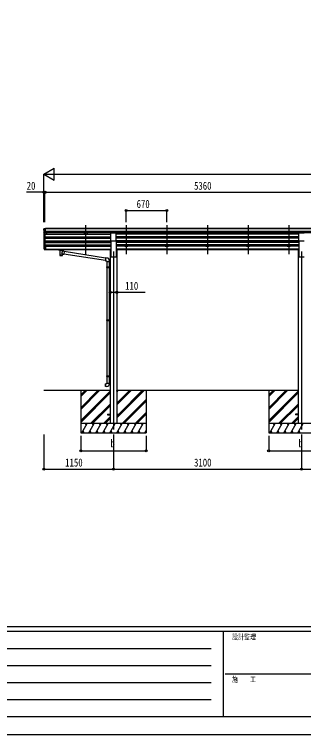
# Model space of a CAD drawing. Units: millimetres, scale not verified. Extents: x -16820 to 16820, y -11880 to 11880.
# Drawn here: x -8664 to -3894, y -11880 to 0 of the extents above; entities that cross this region are included whole.
import ezdxf
from ezdxf.enums import TextEntityAlignment as Align

# ---------------------------------------------------------------- set-up
doc = ezdxf.new("R2010")
doc.units = ezdxf.units.MM
doc.header["$LTSCALE"] = 60
for name, color, linetype in [('0-3_YKK_12', 2, 'Continuous'), ('0-4_YKK_13', 4, 'Continuous'), ('0-5_YKK_A1', 4, 'Continuous'), ('0-6_YKK_D', 6, 'Continuous'), ('0-7_YKK_ZWAK', 7, 'Continuous')]:
    doc.layers.add(name, color=color, linetype=linetype)
doc.styles.add('ＭＳ ゴシック', font='')
doc.styles.get('ＭＳ ゴシック').set_extended_font_data('MS Gothic')

msp = doc.modelspace()

# ---------------------------------------------------------------- linework, layer by layer
at = {"layer": '0-3_YKK_12'}
for p, q in [((-7489.92, -3476.89), (-7489.92, -3954.4)), ((-7489.92, -3476.89), (-7489.92, -3954.4)), ((-6819.92, -3476.89), (-6819.92, -3954.4)), ((-6819.92, -3476.89), (-6819.92, -3954.4)), ((-6149.92, -3476.89), (-6149.92, -3954.4)), ((-6149.92, -3476.89), (-6149.92, -3954.4)), ((-5479.92, -3476.89), (-5479.92, -3954.4)), ((-5479.92, -3476.89), (-5479.92, -3954.4)), ((-4809.92, -3476.89), (-4809.92, -3954.4)), ((-4809.92, -3476.89), (-4809.92, -3954.4)), ((-4139.92, -3476.89), (-4139.92, -3954.4)), ((-4139.92, -3476.89), (-4139.92, -3954.4)), ((-7029.92, -3911.44), (-7029.92, -6850)), ((-3929.92, -3911.44), (-3929.92, -6850))]:
    msp.add_line(p, q, dxfattribs=at)
at = {"layer": '0-4_YKK_13'}
for p, q in [((-8181.92, -3542), (-8181.92, -3542.63)), ((-8179.39, -3563.82), (-8174.07, -3566.89)), ((-8175.01, -3533.2), (-8179.08, -3539.01)), ((-8171.92, -3532.63), (-8174.25, -3532.78)), ((-8171.92, -3532.63), (-8153.42, -3532.63)), ((-8159.92, -3605.62), (-8159.92, -3532.63)), ((-8153.42, -3532.63), (-8143.42, -3532.72)), ((-8153.42, -3604.62), (-8153.42, -3532.63)), ((-8143.42, -3534.24), (-8143.42, -3532.72)), ((-8167.54, -3603.8), (-8176.55, -3588.21)), ((-8173.92, -3567.15), (-8173.92, -3583.42)), ((-8159.92, -3605.62), (-8165.13, -3605.3)), ((-8153.42, -3604.62), (-8159.92, -3604.62)), ((-7072.42, -3736.06), (-7072.42, -3600.84)), ((-7072.42, -3600.84), (-6987.42, -3600.84)), ((-6987.42, -3736.06), (-6987.42, -3600.84)), ((-3972.42, -3736.06), (-3972.42, -3600.84)), ((-3972.42, -3600.84), (-3887.42, -3600.84)), ((-7072.42, -3736.06), (-6987.42, -3736.06)), ((-3972.42, -3736.06), (-3887.42, -3736.06)), ((-8178.83, -3844.2), (-8174.95, -3852.15)), ((-8178.22, -3842.83), (-8174.95, -3849.89)), ((-8176.51, -3855.48), (-8176.17, -3859.88)), ((-8176.17, -3859.88), (-8167.36, -3883.43)), ((-8175.56, -3859.32), (-8167.36, -3875.5)), ((-8166.35, -3874.37), (-8174.11, -3858.96)), ((-8159.92, -3875.05), (-8165.06, -3875.05)), ((-8159.92, -3876.85), (-8164.77, -3876.85)), ((-8159.92, -3884.79), (-8164.77, -3884.79)), ((-8159.92, -3830.01), (-8159.92, -3884.79)), ((-8153.42, -3830.01), (-8159.92, -3830.01)), ((-8153.42, -3870.15), (-8159.92, -3870.15)), ((-8153.42, -3875.03), (-8159.92, -3875.03)), ((-8153.42, -3884.05), (-8159.92, -3884.05)), ((-8153.42, -3830.01), (-8153.42, -3884.05)), ((-7935.92, -3874.89), (-7935.92, -3880.65)), ((-7935.92, -3875.08), (-7935.92, -3876.62)), ((-7933.92, -3874.23), (-7850.92, -3874.23)), ((-7933.92, -3876.4), (-7850.92, -3876.4)), ((-7933.92, -3881.31), (-7919.42, -3881.31)), ((-7919.42, -3886.96), (-7919.42, -3880.41)), ((-7915.32, -3887.88), (-7915.34, -3973.32)), ((-7869.52, -3906.62), (-7869.52, -3887.88)), ((-7844.3, -3910.53), (-7869.52, -3906.62)), ((-7865.42, -3886.96), (-7865.42, -3880.41)), ((-7865.42, -3881.31), (-7850.92, -3881.31)), ((-7844.3, -3910.53), (-7851.32, -3955.79)), ((-7848.92, -3874.89), (-7848.92, -3880.65)), ((-7159.11, -4018.89), (-7844.62, -3912.54)), ((-7869.5, -3973.32), (-7869.53, -3952.65)), ((-7869.52, -3952.96), (-7851.32, -3955.79)), ((-7162.78, -4060.82), (-7851.05, -3954.05)), ((-7138.11, -4018.85), (-7158.95, -4017.03)), ((-7143.03, -4074.59), (-7097.03, -4074.59)), ((-7140.92, -4074.59), (-7140.92, -4165.36)), ((-7098.92, -4074.59), (-7098.92, -4162.8)), ((-7097.03, -4074.59), (-7097.03, -4063.68)), ((-7142.92, -4167.36), (-7141.92, -4165.36)), ((-7142.92, -4167.36), (-7098.92, -4167.36)), ((-7142.92, -4167.36), (-7142.92, -4175.36)), ((-7142.92, -4175.36), (-7098.92, -4175.36)), ((-7142.92, -4175.36), (-7141.92, -4177.36)), ((-7141.92, -4165.36), (-7098.92, -4165.36)), ((-7141.92, -4177.36), (-7098.92, -4177.36)), ((-7140.92, -4177.36), (-7140.92, -5037.75)), ((-7103.4, -4167.36), (-7103.83, -4165.36)), ((-7100.92, -4162.86), (-7084.92, -4162.39)), ((-7100.92, -4164.86), (-7100.92, -4162.86)), ((-7100.92, -4164.86), (-7098.92, -4164.86)), ((-7100.92, -4179.86), (-7100.92, -4177.86)), ((-7100.92, -4179.86), (-7084.92, -4180.33)), ((-7098.92, -4179.92), (-7098.92, -5035.2)), ((-7084.92, -4162.39), (-7084.92, -4180.33)), ((-7142.92, -5039.75), (-7141.92, -5037.75)), ((-7142.92, -5039.75), (-7098.92, -5039.75)), ((-7142.92, -5039.75), (-7142.92, -5047.75)), ((-7142.92, -5047.75), (-7098.92, -5047.75)), ((-7142.92, -5047.75), (-7141.92, -5049.75)), ((-7141.92, -5037.75), (-7098.92, -5037.75)), ((-7141.92, -5049.75), (-7098.92, -5049.75)), ((-7140.92, -5049.75), (-7140.92, -5960.44)), ((-7103.4, -5039.75), (-7103.83, -5037.75)), ((-7100.92, -5035.25), (-7084.92, -5034.78)), ((-7100.92, -5037.25), (-7100.92, -5035.25)), ((-7100.92, -5037.25), (-7098.92, -5037.25)), ((-7100.92, -5052.25), (-7100.92, -5050.25)), ((-7100.92, -5052.25), (-7084.92, -5052.73)), ((-7098.92, -5052.31), (-7098.92, -5957.88)), ((-7084.92, -5034.78), (-7084.92, -5052.73)), ((-7142.92, -5962.44), (-7141.92, -5960.44)), ((-7142.92, -5962.44), (-7098.92, -5962.44)), ((-7142.92, -5962.44), (-7142.92, -5970.44)), ((-7142.92, -5970.44), (-7098.92, -5970.44)), ((-7142.92, -5970.44), (-7141.92, -5972.44)), ((-7141.92, -5960.44), (-7098.92, -5960.44)), ((-7141.92, -5972.44), (-7098.92, -5972.44)), ((-7140.92, -5972.44), (-7140.92, -6082.44)), ((-7103.4, -5962.44), (-7103.83, -5960.44)), ((-7100.92, -5957.94), (-7084.92, -5957.47)), ((-7100.92, -5959.94), (-7100.92, -5957.94)), ((-7100.92, -5959.94), (-7098.92, -5959.94)), ((-7100.92, -5974.94), (-7100.92, -5972.94)), ((-7100.92, -5974.94), (-7084.92, -5975.41)), ((-7098.92, -5975), (-7098.92, -6082.44)), ((-7084.92, -5957.47), (-7084.92, -5975.41)), ((-7142.92, -6082.44), (-7096.92, -6082.44)), ((-7142.92, -6092.44), (-7142.92, -6082.44)), ((-7096.92, -6082.44), (-7096.92, -6093.36)), ((-7129.92, -6595.5), (-7129.92, -6604.5)), ((-7129.92, -6595.5), (-7084.92, -6595.5)), ((-7129.92, -6604.5), (-7084.92, -6604.5)), ((-6974.92, -6595.5), (-6929.92, -6595.5)), ((-6974.92, -6604.5), (-6929.92, -6604.5)), ((-6929.92, -6595.5), (-6929.92, -6604.5)), ((-4029.92, -6595.5), (-4029.92, -6604.5)), ((-3984.92, -6595.5), (-4029.92, -6595.5)), ((-3984.92, -6604.5), (-4029.92, -6604.5))]:
    msp.add_line(p, q, dxfattribs=at)
for points in [[(-7935.92, -3874.89), (-7935.88, -3874.7), (-7935.8, -3874.56), (-7935.7, -3874.47), (-7935.6, -3874.4), (-7935.48, -3874.36), (-7935.19, -3874.3), (-7934.7, -3874.25), (-7934.16, -3874.23), (-7933.92, -3874.23)], [(-7935.92, -3880.65), (-7935.88, -3880.84), (-7935.8, -3880.98), (-7935.7, -3881.07), (-7935.6, -3881.14), (-7935.48, -3881.18), (-7935.19, -3881.24), (-7934.7, -3881.29), (-7934.16, -3881.31), (-7933.92, -3881.31)], [(-7850.92, -3874.23), (-7850.57, -3874.23), (-7850.04, -3874.26), (-7849.59, -3874.31), (-7849.29, -3874.39), (-7849.12, -3874.48), (-7849, -3874.62), (-7848.93, -3874.8), (-7848.92, -3874.89)], [(-7850.92, -3881.31), (-7850.57, -3881.31), (-7850.04, -3881.28), (-7849.59, -3881.23), (-7849.29, -3881.15), (-7849.12, -3881.06), (-7849, -3880.92), (-7848.93, -3880.74), (-7848.92, -3880.65)], [(-7158.95, -4017.03), (-7162.95, -4062.85), (-7143.03, -4064.59), (-7143.03, -4074.59)], [(-7103.4, -4167.36), (-7103.4, -4175.36), (-7103.83, -4177.36)], [(-7100.92, -4177.86), (-7098.92, -4177.86), (-7098.92, -4164.86)], [(-7103.4, -5039.75), (-7103.4, -5047.75), (-7103.83, -5049.75)], [(-7100.92, -5050.25), (-7098.92, -5050.25), (-7098.92, -5037.25)], [(-7103.4, -5962.44), (-7103.4, -5970.44), (-7103.83, -5972.44)], [(-7100.92, -5972.94), (-7098.92, -5972.94), (-7098.92, -5959.94)], [(-7138, -6138.19), (-7158.84, -6140.01), (-7162.84, -6094.19), (-7142.92, -6092.44)]]:
    msp.add_lwpolyline(points, dxfattribs=at)
for centre, radius, start, end in [((-8178.92, -3542), 3, 93, 180), ((-7979.92, -3542.63), 202, 180, 184.94904), ((-8175.02, -3559.45), 6.18, 185.7035, 224.99897), ((-8174.19, -3533.77), 1, 93.5, 145), ((-8173.95, -3586.71), 3, 94.7167, 210), ((-8174.22, -3583.42), 0.3, 274.7167, 0), ((-8174.22, -3567.15), 0.3, 0, 60), ((-8164.95, -3602.3), 3, 210, 266.5), ((-8150.74, -3835.09), 29.53, 186.50806, 197.98144), ((-8149.33, -3833.33), 30.41, 187.1552, 198.19734), ((-7142.03, -4063.68), 45, 0, 85), ((-7141.92, -6093.36), 45, 275, 0)]:
    msp.add_arc(centre, radius, start, end, dxfattribs=at)
for centre, major_axis, ratio, start_param, end_param in [((-8091.27, -3835.52), (-89.06, 1.43), 0.57596, 6.1962358, 6.36781735), ((-8092.06, -3828.84), (87.93, 4.42), 0.541684, 3.06593365, 3.22285127), ((-8175.21, -3855.48), (1.3, 0), 0.90356, 1.37008925, 3.34719497), ((-8089.29, -3839.29), (-89.07, 0), 0.90356, 0.20560232, 0.25153482), ((-8090, -3835.42), (-88.05, 0), 0.90356, 0.26629649, 0.30038358), ((-8164.77, -3874.14), (-3, 0), 0.90356, 0.52359878, 1.57079633), ((-8164.77, -3882.08), (3, 0), 0.90356, 3.66519143, 4.71238898), ((-8165.06, -3873.69), (-1.5, 0), 0.90356, 0.52359878, 1.57079633), ((-7933.92, -3876.62), (2, 0), 0.109601, 1.57079633, 3.14159265), ((-7892.42, -3886.87), (27.06, 0), 0.069685, 3.14159265, 6.28318531), ((-7892.42, -3880.41), (27, 0), 0.070066, 6.28318531, 9.42477796), ((-7892.42, -3933.16), (-22.81, -26.62), 0.234429, 1.68554724, 3.12685194), ((-7881.42, -3884.39), (16, 0), 0.361356, 6.26369786, 6.28318531), ((-7850.92, -3876.62), (2, 0), 0.109601, 0, 1.57079633), ((-7892.42, -3973.32), (22.92, 0), 0.101955, 3.14154991, 6.28339836), ((-7892.42, -3960.88), (22.91, 0), 0.122865, 3.14159265, 6.28318531), ((-7889.87, -3930.52), (20.32, -22.25), 0.045535, 0.03899545, 1.30753457)]:
    msp.add_ellipse(centre, major_axis=major_axis, ratio=ratio, start_param=start_param, end_param=end_param, dxfattribs=at)
at = {"layer": '0-5_YKK_A1'}
for p, q in [((-8179.92, -3563.21), (-8179.92, -3829.65)), ((-2816.42, -3534.24), (-8153.42, -3534.24)), ((-2816.42, -3539.45), (-8153.42, -3539.45)), ((-8174.95, -3590.98), (-8174.95, -3856.36)), ((-8165.92, -3605.14), (-8165.93, -3874.79)), ((-8159.92, -3605.62), (-8159.92, -3830.01)), ((-8159.92, -3624.54), (-7072.42, -3624.54)), ((-8159.92, -3666.42), (-7072.42, -3666.42)), ((-8159.92, -3667.91), (-7072.42, -3667.91)), ((-8159.92, -3672.23), (-7072.42, -3672.23)), ((-2806.42, -3582.98), (-8153.42, -3582.98)), ((-2806.42, -3600.84), (-8153.42, -3600.84)), ((-7072.42, -3604.08), (-8153.42, -3604.08)), ((-8134.92, -3604.08), (-8134.92, -3624.54)), ((-8134.92, -3672.23), (-8134.92, -3693.03)), ((-7514.92, -3604.08), (-7514.92, -3624.54)), ((-7514.92, -3672.23), (-7514.92, -3693.03)), ((-7464.92, -3604.08), (-7464.92, -3624.54)), ((-7464.92, -3672.23), (-7464.92, -3693.03)), ((-3972.42, -3604.08), (-6987.42, -3604.08)), ((-3972.42, -3624.54), (-6987.42, -3624.54)), ((-3972.42, -3666.42), (-6987.42, -3666.42)), ((-3972.42, -3667.91), (-6987.42, -3667.91)), ((-3972.42, -3672.23), (-6987.42, -3672.23)), ((-6844.92, -3604.08), (-6844.92, -3624.54)), ((-6844.92, -3672.23), (-6844.92, -3693.03)), ((-6794.92, -3604.08), (-6794.92, -3624.54)), ((-6794.92, -3672.23), (-6794.92, -3693.03)), ((-6174.92, -3604.08), (-6174.92, -3624.54)), ((-6174.92, -3672.23), (-6174.92, -3693.03)), ((-6124.92, -3604.08), (-6124.92, -3624.54)), ((-6124.92, -3672.23), (-6124.92, -3693.03)), ((-5504.92, -3604.08), (-5504.92, -3624.54)), ((-5504.92, -3672.23), (-5504.92, -3693.03)), ((-5454.92, -3604.08), (-5454.92, -3624.54)), ((-5454.92, -3672.23), (-5454.92, -3693.03)), ((-4834.92, -3604.08), (-4834.92, -3624.54)), ((-4834.92, -3672.23), (-4834.92, -3693.03)), ((-4784.92, -3604.08), (-4784.92, -3624.54)), ((-4784.92, -3672.23), (-4784.92, -3693.03)), ((-4164.92, -3604.08), (-4164.92, -3624.54)), ((-4164.92, -3672.23), (-4164.92, -3693.03)), ((-4114.92, -3604.08), (-4114.92, -3624.54)), ((-4114.92, -3672.23), (-4114.92, -3693.03)), ((-8159.92, -3693.03), (-7072.42, -3693.03)), ((-8159.92, -3734.91), (-7072.42, -3734.91)), ((-8159.92, -3736.4), (-7072.42, -3736.4)), ((-8159.92, -3740.72), (-7072.42, -3740.72)), ((-8159.92, -3761.52), (-7072.42, -3761.52)), ((-8134.92, -3761.52), (-8134.92, -3740.72)), ((-7514.92, -3740.72), (-7514.92, -3761.52)), ((-7464.92, -3740.72), (-7464.92, -3761.52)), ((-7072.42, -3736.06), (-7072.42, -4000)), ((-3972.42, -3693.03), (-6987.42, -3693.03)), ((-3972.42, -3734.91), (-6987.42, -3734.91)), ((-6987.42, -3736.06), (-6987.42, -4000)), ((-3972.42, -3736.4), (-6987.42, -3736.4)), ((-3972.42, -3740.72), (-6987.42, -3740.72)), ((-3972.42, -3761.52), (-6987.42, -3761.52)), ((-6844.92, -3740.72), (-6844.92, -3761.52)), ((-6794.92, -3740.72), (-6794.92, -3761.52)), ((-6174.92, -3740.72), (-6174.92, -3761.52)), ((-6124.92, -3740.72), (-6124.92, -3761.52)), ((-5504.92, -3740.72), (-5504.92, -3761.52)), ((-5454.92, -3740.72), (-5454.92, -3761.52)), ((-4834.92, -3740.72), (-4834.92, -3761.52)), ((-4784.92, -3740.72), (-4784.92, -3761.52)), ((-4164.92, -3740.72), (-4164.92, -3761.52)), ((-4114.92, -3740.72), (-4114.92, -3761.52)), ((-3972.42, -3736.06), (-3972.42, -4000)), ((-8159.92, -3803.4), (-7072.42, -3803.4)), ((-8159.92, -3804.9), (-7072.42, -3804.9)), ((-8159.92, -3809.21), (-7072.42, -3809.21)), ((-8134.92, -3830.65), (-8153.42, -3830.65)), ((-8153.42, -3872.72), (-7084.92, -3872.72)), ((-8153.42, -3874.11), (-7084.92, -3874.11)), ((-7919.42, -3881.8), (-8153.42, -3881.8)), ((-8134.92, -3809.21), (-8134.92, -3830.65)), ((-8134.92, -3825.7), (-7514.92, -3825.7)), ((-7084.92, -3881.8), (-7865.42, -3881.8)), ((-7514.92, -3809.21), (-7514.92, -3830.65)), ((-7464.92, -3830.65), (-7514.92, -3830.65)), ((-7464.92, -3809.21), (-7464.92, -3830.65)), ((-7464.92, -3825.7), (-7072.42, -3825.7)), ((-7084.92, -3870.01), (-7084.92, -6750)), ((-7084.92, -3870.01), (-7072.42, -3870.01)), ((-3972.42, -3803.4), (-6987.42, -3803.4)), ((-3972.42, -3804.9), (-6987.42, -3804.9)), ((-3972.42, -3809.21), (-6987.42, -3809.21)), ((-6844.92, -3825.7), (-6987.42, -3825.7)), ((-6987.42, -3870.01), (-6974.92, -3870.01)), ((-6974.92, -3870.01), (-6974.92, -6750)), ((-3984.92, -3872.72), (-6974.92, -3872.72)), ((-3984.92, -3874.11), (-6974.92, -3874.11)), ((-3984.92, -3881.8), (-6974.92, -3881.8)), ((-6844.92, -3809.21), (-6844.92, -3830.65)), ((-6794.92, -3830.65), (-6844.92, -3830.65)), ((-6794.92, -3809.21), (-6794.92, -3830.65)), ((-6174.92, -3825.7), (-6794.92, -3825.7)), ((-6174.92, -3809.21), (-6174.92, -3830.65)), ((-6124.92, -3830.65), (-6174.92, -3830.65)), ((-6124.92, -3809.21), (-6124.92, -3830.65)), ((-5504.92, -3825.7), (-6124.92, -3825.7)), ((-5504.92, -3809.21), (-5504.92, -3830.65)), ((-5454.92, -3830.65), (-5504.92, -3830.65)), ((-5454.92, -3809.21), (-5454.92, -3830.65)), ((-4834.92, -3825.7), (-5454.92, -3825.7)), ((-4834.92, -3809.21), (-4834.92, -3830.65)), ((-4784.92, -3830.65), (-4834.92, -3830.65)), ((-4784.92, -3809.21), (-4784.92, -3830.65)), ((-4164.92, -3825.7), (-4784.92, -3825.7)), ((-4164.92, -3809.21), (-4164.92, -3830.65)), ((-4114.92, -3830.65), (-4164.92, -3830.65)), ((-4114.92, -3809.21), (-4114.92, -3830.65)), ((-3972.42, -3825.7), (-4114.92, -3825.7)), ((-3984.92, -3870.01), (-3984.92, -6750)), ((-3984.92, -3870.01), (-3972.42, -3870.01)), ((-7072.42, -4000), (-6987.42, -4000)), ((-3972.42, -4000), (-3887.42, -4000)), ((-8179.92, -6200), (-7084.92, -6200)), ((-7569.92, -6200), (-7569.92, -6900)), ((-7569.92, -6517.13), (-7252.79, -6200)), ((-7569.92, -6502.99), (-7266.93, -6200)), ((-7569.92, -6488.84), (-7281.07, -6200)), ((-7569.92, -6305), (-7464.92, -6200)), ((-7569.92, -6290.86), (-7479.06, -6200)), ((-7569.92, -6276.71), (-7493.21, -6200)), ((-7569.92, -6700.97), (-7084.92, -6215.98)), ((-7569.92, -6715.12), (-7084.92, -6230.12)), ((-7569.92, -6729.26), (-7084.92, -6244.26)), ((-6974.92, -6200), (-3984.92, -6200)), ((-6974.92, -6654.76), (-6520.16, -6200)), ((-6974.92, -6442.63), (-6732.29, -6200)), ((-6974.92, -6428.49), (-6746.43, -6200)), ((-6974.92, -6414.35), (-6760.57, -6200)), ((-6974.92, -6230.5), (-6944.42, -6200)), ((-6974.92, -6216.36), (-6958.56, -6200)), ((-6974.92, -6202.21), (-6972.71, -6200)), ((-6943.94, -6595.5), (-6548.44, -6200)), ((-6929.92, -6595.62), (-6534.3, -6200)), ((-6489.92, -6200), (-6489.92, -6900)), ((-4469.92, -6200), (-4469.92, -6900)), ((-4469.92, -6517.13), (-4152.79, -6200)), ((-4469.92, -6502.99), (-4166.93, -6200)), ((-4469.92, -6488.84), (-4181.07, -6200)), ((-4469.92, -6305), (-4364.92, -6200)), ((-4469.92, -6290.86), (-4379.06, -6200)), ((-4469.92, -6276.71), (-4393.21, -6200)), ((-4469.92, -6700.97), (-3984.92, -6215.98)), ((-4469.92, -6715.12), (-3984.92, -6230.12)), ((-4469.92, -6729.26), (-3984.92, -6244.26)), ((-6886.31, -6750), (-6489.92, -6353.61)), ((-6872.17, -6750), (-6489.92, -6367.75)), ((-6858.03, -6750), (-6489.92, -6381.9)), ((-7406.81, -6750), (-7084.92, -6428.11)), ((-7392.67, -6750), (-7084.92, -6442.25)), ((-7378.53, -6750), (-7084.92, -6456.39)), ((-4306.81, -6750), (-3984.92, -6428.11)), ((-4292.67, -6750), (-3984.92, -6442.25)), ((-4278.53, -6750), (-3984.92, -6456.39)), ((-7194.68, -6750), (-7084.92, -6640.24)), ((-6974.92, -6626.48), (-6952.94, -6604.5)), ((-6974.92, -6640.62), (-6938.8, -6604.5)), ((-6674.18, -6750), (-6489.92, -6565.74)), ((-6660.04, -6750), (-6489.92, -6579.88)), ((-6645.89, -6750), (-6489.92, -6594.03)), ((-4094.68, -6750), (-3984.92, -6640.24)), ((-6489.92, -6750), (-7569.92, -6750)), ((-7549.31, -6900), (-7462.71, -6750)), ((-7477.71, -6775.98), (-7492.71, -6750)), ((-7433.84, -6900), (-7347.24, -6750)), ((-7362.24, -6775.98), (-7377.24, -6750)), ((-7318.37, -6900), (-7231.77, -6750)), ((-7246.77, -6775.98), (-7261.77, -6750)), ((-7202.9, -6900), (-7116.3, -6750)), ((-7180.54, -6750), (-7084.92, -6654.38)), ((-7166.39, -6750), (-7084.92, -6668.53)), ((-7131.3, -6775.98), (-7146.3, -6750)), ((-7087.43, -6900), (-7000.83, -6750)), ((-7015.83, -6775.98), (-7030.83, -6750)), ((-6971.96, -6900), (-6885.36, -6750)), ((-6900.36, -6775.98), (-6915.36, -6750)), ((-6856.49, -6900), (-6769.89, -6750)), ((-6784.89, -6775.98), (-6799.89, -6750)), ((-6741.02, -6900), (-6654.42, -6750)), ((-6684.42, -6750), (-6669.42, -6775.98)), ((-6625.55, -6900), (-6538.95, -6750)), ((-6568.95, -6750), (-6553.95, -6775.98)), ((-3389.92, -6750), (-4469.92, -6750)), ((-4449.31, -6900), (-4362.71, -6750)), ((-4377.71, -6775.98), (-4392.71, -6750)), ((-4333.84, -6900), (-4247.24, -6750)), ((-4262.24, -6775.98), (-4277.24, -6750)), ((-4218.37, -6900), (-4131.77, -6750)), ((-4146.77, -6775.98), (-4161.77, -6750)), ((-4102.9, -6900), (-4016.3, -6750)), ((-4080.54, -6750), (-3984.92, -6654.38)), ((-4066.39, -6750), (-3984.92, -6668.53)), ((-4031.3, -6775.98), (-4046.3, -6750)), ((-3987.43, -6900), (-3900.83, -6750)), ((-3915.83, -6775.98), (-3930.83, -6750)), ((-7534.32, -6874.02), (-7519.32, -6900)), ((-7418.85, -6874.02), (-7403.85, -6900)), ((-7303.38, -6874.02), (-7288.38, -6900)), ((-7187.91, -6874.02), (-7172.91, -6900)), ((-7072.43, -6874.02), (-7057.44, -6900)), ((-6956.97, -6874.02), (-6941.97, -6900)), ((-6841.5, -6874.02), (-6826.5, -6900)), ((-6726.03, -6874.02), (-6711.03, -6900)), ((-6610.55, -6874.02), (-6595.56, -6900)), ((-6510.08, -6900), (-6489.92, -6865.08)), ((-6495.08, -6874.02), (-6489.92, -6882.96)), ((-4434.32, -6874.02), (-4419.32, -6900)), ((-4318.85, -6874.02), (-4303.85, -6900)), ((-4203.38, -6874.02), (-4188.38, -6900)), ((-4087.91, -6874.02), (-4072.91, -6900)), ((-3972.43, -6874.02), (-3957.44, -6900)), ((-7569.92, -6900), (-6489.92, -6900)), ((-4469.92, -6900), (-3389.92, -6900))]:
    msp.add_line(p, q, dxfattribs=at)
at = {"layer": '0-6_YKK_D'}
for p, q in [((-8179.92, -2634.24), (-8006.72, -2534.24)), ((-8006.72, -2734.24), (-8006.72, -2534.24)), ((-8179.92, -3426.89), (-8179.92, -2633.24)), ((-8179.92, -2634.24), (-8006.72, -2734.24)), ((-8179.92, -2634.24), (-7833.51, -2634.24)), ((-7979.92, -2634.24), (2380.08, -2634.24)), ((-8179.92, -3426.89), (-8179.92, -2933.24)), ((-8159.92, -3426.89), (-8159.92, -2933.24)), ((-8159.92, -3426.89), (-8159.92, -2933.24)), ((-8159.92, -2934.24), (-2799.92, -2934.24)), ((-6819.92, -3426.89), (-6819.92, -3233.24)), ((-6819.92, -3234.24), (-6149.92, -3234.24)), ((-6149.92, -3426.89), (-6149.92, -3233.24)), ((-8179.92, -6930), (-8179.92, -7501)), ((-7569.92, -6950), (-7569.92, -7201)), ((-7029.92, -6930), (-7029.92, -7501)), ((-7029.92, -6930), (-7029.92, -7501)), ((-6489.92, -6950), (-6489.92, -7201)), ((-4469.92, -6950), (-4469.92, -7201)), ((-3929.92, -6930), (-3929.92, -7501)), ((-3929.92, -6930), (-3929.92, -7501)), ((-7569.92, -7200), (-6489.92, -7200)), ((-4469.92, -7200), (-3389.92, -7200)), ((-8179.92, -7500), (-7029.92, -7500)), ((-7029.92, -7500), (-3929.92, -7500)), ((-3929.92, -7500), (-1669.92, -7500))]:
    msp.add_line(p, q, dxfattribs=at)
for points in [[(-8159.92, -2934.24), (-8179.92, -2934.24), (-8463.12, -2934.24)], [(-7084.92, -4584.56), (-6974.92, -4584.56), (-6508.52, -4584.56)]]:
    msp.add_lwpolyline(points, dxfattribs=at)
for centre in [(-8179.92, -2934.24), (-8159.92, -2934.24), (-8159.92, -2934.24), (-6819.92, -3234.24), (-6149.92, -3234.24), (-7084.92, -4584.56), (-6974.92, -4584.56), (-7569.92, -7200), (-6489.92, -7200), (-4469.92, -7200), (-8179.92, -7500), (-7029.92, -7500), (-7029.92, -7500), (-3929.92, -7500), (-3929.92, -7500)]:
    msp.add_circle(centre, 17, dxfattribs=at)
at = {"layer": '0-7_YKK_ZWAK'}
for p, q in [((15580.08, -10100), (-15619.92, -10100)), ((-5219.92, -10180), (-15619.92, -10180)), ((-5219.92, -10180), (-5219.92, -11580)), ((-19.92, -10180), (-5219.92, -10180)), ((-15449.92, -10460), (-5419.92, -10460)), ((-15449.92, -10740), (-5419.92, -10740)), ((-5189.92, -10880), (-19.92, -10880)), ((-15449.92, -11020), (-5419.92, -11020)), ((-15449.92, -11300), (-5419.92, -11300)), ((-15619.92, -11580), (-5219.92, -11580)), ((-5219.92, -11580), (-19.92, -11580))]:
    msp.add_line(p, q, dxfattribs=at)
msp.add_lwpolyline([(-16820, -11880), (16820, -11880), (16820, 11880), (-16820, 11880)], close=True, dxfattribs=at)

# ---------------------------------------------------------------- texts
at = {"layer": '0-6_YKK_D', "style": 'ＭＳ ゴシック', "width": 0.8}
for s, p in [('20', (-8461.12, -2932.24)), ('5360', (-5700.72, -2932.24)), ('670', (-6648.12, -3232.24)), ('110', (-6836.92, -4582.56)), ('b', (-7077.92, -7180)), ('b', (-3977.92, -7180)), ('1150', (-7825.72, -7498)), ('3100', (-5700.72, -7498))]:
    msp.add_text(s, height=132, dxfattribs=at).set_placement(p, align=Align.BOTTOM_LEFT)
at = {"layer": '0-7_YKK_ZWAK', "style": 'ＭＳ ゴシック', "width": 0.8}
for s, p in [('設計監理', (-5073.25, -10340)), ('施\u3000\u3000工', (-5073.25, -11040))]:
    msp.add_text(s, height=87.98, dxfattribs=at).set_placement(p, align=Align.BOTTOM_LEFT)

doc.saveas('drawing.dxf')
